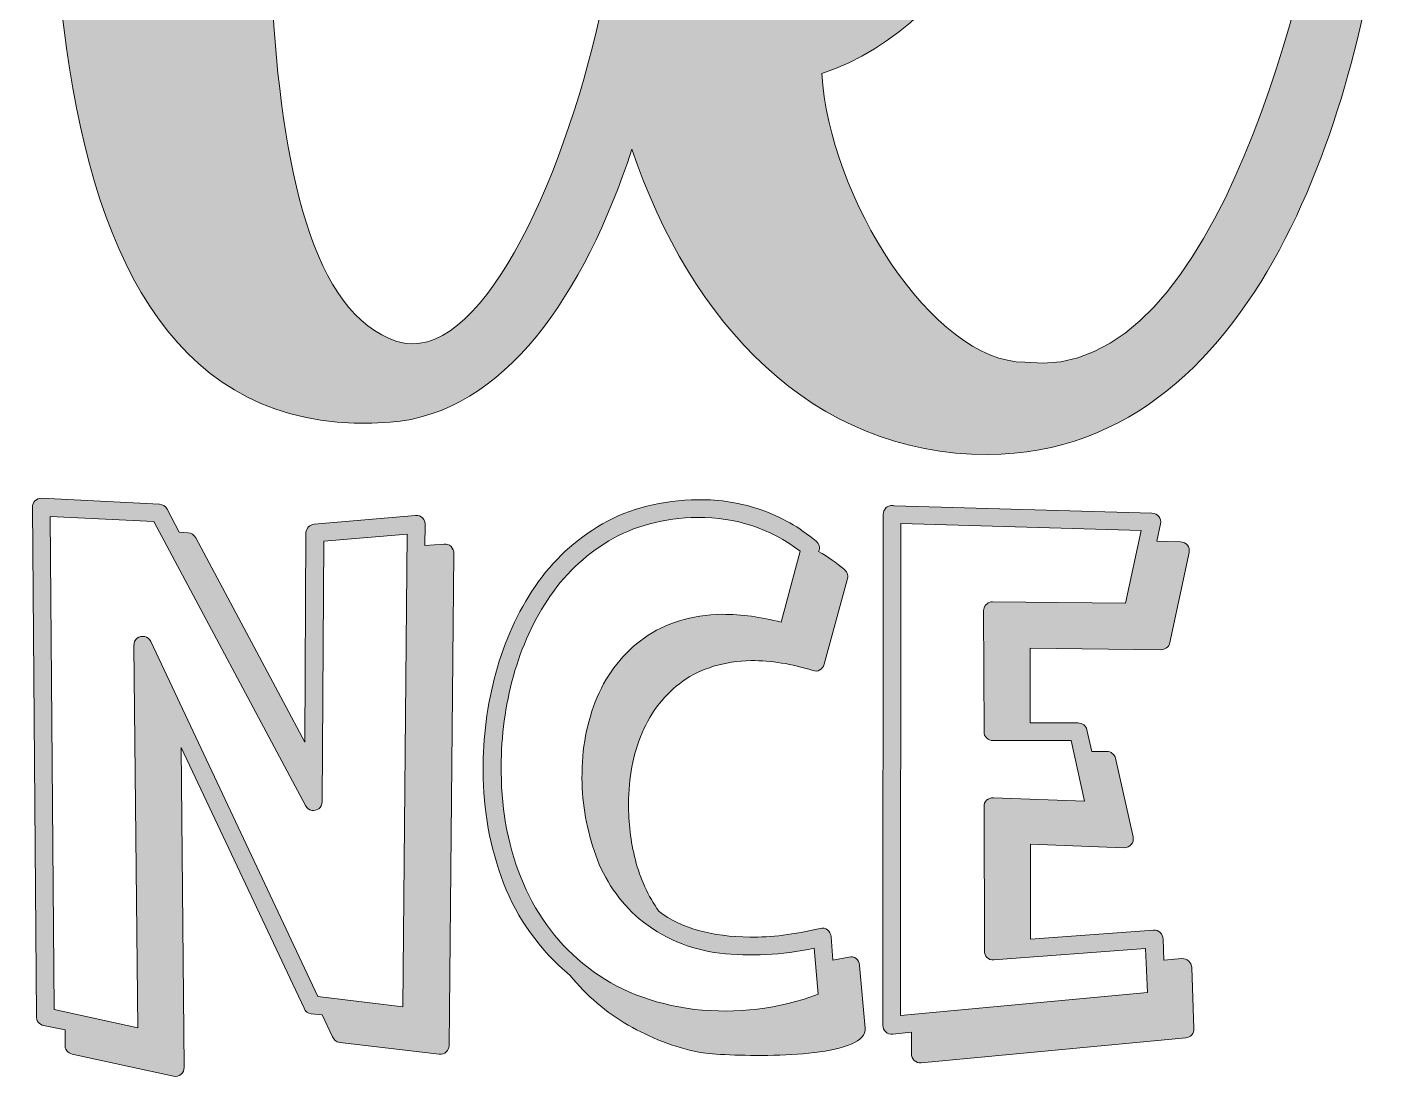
# Model space of a CAD drawing. Header units: inches. Extents: x 89 to 989, y -985 to -96.
# Drawn here: x 745.3 to 988.8, y -984.5 to -797 of the extents above; entities that cross this region are included whole.
import ezdxf

# ---------------------------------------------------------------- set-up
doc = ezdxf.new("R2010")
doc.units = ezdxf.units.IN
doc.header["$MEASUREMENT"] = 0
doc.layers.add('Layer 1', color=7, linetype='Continuous')

# ---------------------------------------------------------------- blocks, each defined once
blk = doc.blocks.new('block 25')
at = {"layer": 'Layer 1', "true_color": 0xffffff}
h = blk.add_hatch(color=7, dxfattribs=at)
h.dxf.hatch_style = 2
edge = h.paths.add_edge_path()
edge.add_spline(control_points=[(977.28, -769.81), (974.81, -783.01), (959.13, -861.42), (923.64, -856.88), (907.13, -856.88), (888.56, -827.17), (887.32, -805.3), (940.14, -787.97), (950.05, -667.88), (912.91, -668.3), (864.63, -668.71), (843.58, -726.48), (846.47, -781.78), (846.7, -786.13), (847.12, -790.47), (847.73, -794.75), (840.86, -825.55), (825.88, -857.67), (811.4, -853.16), (781.28, -843.26), (789.12, -750.83), (789.53, -691.41), (789.94, -673.25), (780.86, -658.39), (756.52, -660.87), (721.44, -669.53), (723.51, -660.87), (718.97, -653.85), (718.55, -653.44), (718.14, -652.62), (717.73, -652.2), (714.43, -648.08), (710.3, -646.01), (706.59, -646.01), (696.68, -646.01), (688.43, -657.57), (695.86, -672.01), (698.75, -677.79), (704.11, -681.09), (710.71, -682.33), (711.95, -703.37), (708.65, -747.53), (704.11, -782.6), (704.06, -782.99), (704.05, -783.36), (704.08, -783.72), (699.6, -810.39), (686.67, -854.88), (665.74, -853.16), (636.44, -850.69), (648.82, -695.94), (646.34, -687.69), (643.04, -678.2), (631.07, -672.83), (621.58, -673.25), (613.74, -673.25), (607.55, -676.96), (607.97, -684.39), (608.2, -689.33), (602.15, -747.69), (609.48, -797.93), (602.69, -824.4), (589.83, -856.63), (574.55, -853.16), (555.97, -849.04), (551.44, -764.44), (551.85, -703.37), (552.26, -692.23), (552.26, -656.33), (553.09, -623.32), (564.23, -622.49), (576.2, -621.67), (589.4, -620.02), (620.35, -616.3), (657.49, -606.4), (679.36, -612.18), (689.67, -615.06), (688.85, -626.21), (698.34, -624.97), (707, -624.14), (707, -609.7), (689.67, -604.75), (661.61, -596.5), (626.54, -606.81), (589.81, -611.35), (576.61, -613.41), (564.64, -614.24), (553.5, -615.06), (553.5, -608.88), (553.91, -603.1), (554.32, -598.15), (555.15, -581.64), (545.25, -568.85), (535.34, -568.85), (529.15, -568.44), (522.96, -573.39), (519.66, -585.77), (518.01, -593.61), (517.19, -604.34), (516.36, -615.48), (496.97, -615.06), (482.52, -613), (473.86, -610.53), (466.02, -608.88), (461.89, -594.43), (454.46, -598.56), (446.21, -602.68), (451.99, -615.89), (467.67, -618.78), (479.64, -621.26), (494.49, -623.73), (515.95, -624.14), (514.71, -655.92), (514.71, -686.04), (514.3, -698.83), (513.78, -720.34), (513.91, -753.14), (518.01, -784.4), (513.63, -816.98), (506.91, -867.25), (487.47, -867.61), (476.74, -868.02), (475.09, -829.64), (475.51, -782.19), (478.81, -728.13), (481.69, -661.69), (434.24, -661.69), (407.83, -661.69), (388.85, -707.09), (384.72, -751.65), (382.66, -712.04), (379.77, -674.49), (379.77, -671.18), (379.36, -661.69), (371.93, -656.33), (364.91, -656.33), (358.73, -656.33), (352.53, -660.87), (351.3, -670.36), (351.3, -670.36), (348.83, -747.21), (349.52, -799.43), (338.4, -827.94), (317.54, -856.74), (278.98, -855.92), (189.28, -854.47), (188.32, -679.9), (284.29, -646.63), (289.11, -644.7), (295.38, -625.41), (282.84, -619.62), (270.78, -613.83), (239.44, -576.22), (242.33, -543.91), (244.26, -520.28), (259.69, -503.88), (273.68, -502.92), (296.82, -504.37), (304.06, -534.75), (293.93, -548.73), (291.04, -551.63), (272.23, -548.73), (279.46, -561.27), (283.8, -569.47), (293.45, -566.57), (300.68, -563.2), (331.54, -533.78), (305.02, -493.28), (274.16, -492.31), (274.16, -492.31), (270.3, -492.31), (270.3, -492.31), (186.87, -494.24), (167.1, -591.17), (251.97, -632.16), (194.11, -646.63), (158.9, -706.42), (157.46, -763.33), (155.53, -824.09), (191.7, -880.99), (278.98, -876.17), (304.29, -874.7), (331.55, -860.45), (350.51, -829.42), (350.83, -834.26), (351.22, -838.27), (351.71, -841.2), (355.83, -866.37), (375.23, -869.26), (383.07, -844.09), (390.5, -831.29), (396.28, -689.34), (425.16, -679.85), (451.98, -670.77), (426.81, -826.75), (454.87, -869.26), (466.01, -880.81), (485.82, -885.35), (498.2, -877.92), (511.59, -870.35), (519.56, -845.29), (524.59, -818.66), (532.17, -846.89), (544.97, -868.72), (566.29, -871.32), (588.04, -872.87), (604.43, -850.71), (614.53, -822.76), (621.83, -849.4), (634.84, -869.68), (657.48, -871.32), (691.76, -873.77), (712.71, -817.32), (716.76, -772.17), (719.48, -751.73), (723.01, -711.88), (722.68, -683.56), (737.95, -683.15), (754.04, -677.38), (754.04, -677.38), (747.03, -757.02), (739.19, -872.97), (810.16, -867.61), (830.61, -866.05), (844.88, -844.7), (853.4, -818.82), (863.83, -849.79), (885.51, -873.39), (917.04, -873.39), (967.79, -872.97), (984.3, -804.88), (988.01, -771.46), (988.84, -764.86), (978.93, -761.14), (977.28, -769.81)], knot_values=[0, 0, 0, 0, 1, 1, 1, 2, 2, 2, 3, 3, 3, 4, 4, 4, 5, 5, 5, 6, 6, 6, 7, 7, 7, 8, 8, 8, 9, 9, 9, 10, 10, 10, 11, 11, 11, 12, 12, 12, 13, 13, 13, 14, 14, 14, 15, 15, 15, 16, 16, 16, 17, 17, 17, 18, 18, 18, 19, 19, 19, 20, 20, 20, 21, 21, 21, 22, 22, 22, 23, 23, 23, 24, 24, 24, 25, 25, 25, 26, 26, 26, 27, 27, 27, 28, 28, 28, 29, 29, 29, 30, 30, 30, 31, 31, 31, 32, 32, 32, 33, 33, 33, 34, 34, 34, 35, 35, 35, 36, 36, 36, 37, 37, 37, 38, 38, 38, 39, 39, 39, 40, 40, 40, 41, 41, 41, 42, 42, 42, 43, 43, 43, 44, 44, 44, 45, 45, 45, 46, 46, 46, 47, 47, 47, 48, 48, 48, 49, 49, 49, 50, 50, 50, 51, 51, 51, 52, 52, 52, 53, 53, 53, 54, 54, 54, 55, 55, 55, 56, 56, 56, 57, 57, 57, 58, 58, 58, 59, 59, 59, 60, 60, 60, 61, 61, 61, 62, 62, 62, 63, 63, 63, 64, 64, 64, 65, 65, 65, 66, 66, 66, 67, 67, 67, 68, 68, 68, 69, 69, 69, 70, 70, 70, 71, 71, 71, 72, 72, 72, 73, 73, 73, 74, 74, 74, 75, 75, 75, 76, 76, 76, 77, 77, 77, 78, 78, 78, 78], degree=3, periodic=1)
edge = h.paths.add_edge_path()
edge.add_spline(control_points=[(912.08, -680.68), (923.64, -682.74), (922.81, -771.46), (886.09, -792.09), (874.53, -716.58), (900.53, -678.2), (912.08, -680.68)], knot_values=[0, 0, 0, 0, 1, 1, 1, 2, 2, 2, 2], degree=3, periodic=1)
at = {"layer": 'Layer 1', "lineweight": 0}
blk.add_open_spline([(977.28, -769.81), (974.81, -783.01), (959.13, -861.42), (923.64, -856.88), (907.13, -856.88), (888.56, -827.17), (887.32, -805.3), (940.14, -787.97), (950.05, -667.88), (912.91, -668.3), (864.63, -668.71), (843.58, -726.48), (846.47, -781.78), (846.7, -786.13), (847.12, -790.47), (847.73, -794.75), (840.86, -825.55), (825.88, -857.67), (811.4, -853.16), (781.28, -843.26), (789.12, -750.83), (789.53, -691.41), (789.94, -673.25), (780.86, -658.39), (756.52, -660.87), (721.44, -669.53), (723.51, -660.87), (718.97, -653.85), (718.55, -653.44), (718.14, -652.62), (717.73, -652.2), (714.43, -648.08), (710.3, -646.01), (706.59, -646.01), (696.68, -646.01), (688.43, -657.57), (695.86, -672.01), (698.75, -677.79), (704.11, -681.09), (710.71, -682.33), (711.95, -703.37), (708.65, -747.53), (704.11, -782.6), (704.06, -782.99), (704.05, -783.36), (704.08, -783.72), (699.6, -810.39), (686.67, -854.88), (665.74, -853.16), (636.44, -850.69), (648.82, -695.94), (646.34, -687.69), (643.04, -678.2), (631.07, -672.83), (621.58, -673.25), (613.74, -673.25), (607.55, -676.96), (607.97, -684.39), (608.2, -689.33), (602.15, -747.69), (609.48, -797.93), (602.69, -824.4), (589.83, -856.63), (574.55, -853.16), (555.97, -849.04), (551.44, -764.44), (551.85, -703.37), (552.26, -692.23), (552.26, -656.33), (553.09, -623.32), (564.23, -622.49), (576.2, -621.67), (589.4, -620.02), (620.35, -616.3), (657.49, -606.4), (679.36, -612.18), (689.67, -615.06), (688.85, -626.21), (698.34, -624.97), (707, -624.14), (707, -609.7), (689.67, -604.75), (661.61, -596.5), (626.54, -606.81), (589.81, -611.35), (576.61, -613.41), (564.64, -614.24), (553.5, -615.06), (553.5, -608.88), (553.91, -603.1), (554.32, -598.15), (555.15, -581.64), (545.25, -568.85), (535.34, -568.85), (529.15, -568.44), (522.96, -573.39), (519.66, -585.77), (518.01, -593.61), (517.19, -604.34), (516.36, -615.48), (496.97, -615.06), (482.52, -613), (473.86, -610.53), (466.02, -608.88), (461.89, -594.43), (454.46, -598.56), (446.21, -602.68), (451.99, -615.89), (467.67, -618.78), (479.64, -621.26), (494.49, -623.73), (515.95, -624.14), (514.71, -655.92), (514.71, -686.04), (514.3, -698.83), (513.78, -720.34), (513.91, -753.14), (518.01, -784.4), (513.63, -816.98), (506.91, -867.25), (487.47, -867.61), (476.74, -868.02), (475.09, -829.64), (475.51, -782.19), (478.81, -728.13), (481.69, -661.69), (434.24, -661.69), (407.83, -661.69), (388.85, -707.09), (384.72, -751.65), (382.66, -712.04), (379.77, -674.49), (379.77, -671.18), (379.36, -661.69), (371.93, -656.33), (364.91, -656.33), (358.73, -656.33), (352.53, -660.87), (351.3, -670.36), (351.3, -670.36), (348.83, -747.21), (349.52, -799.43), (338.4, -827.94), (317.54, -856.74), (278.98, -855.92), (189.28, -854.47), (188.32, -679.9), (284.29, -646.63), (289.11, -644.7), (295.38, -625.41), (282.84, -619.62), (270.78, -613.83), (239.44, -576.22), (242.33, -543.91), (244.26, -520.28), (259.69, -503.88), (273.68, -502.92), (296.82, -504.37), (304.06, -534.75), (293.93, -548.73), (291.04, -551.63), (272.23, -548.73), (279.46, -561.27), (283.8, -569.47), (293.45, -566.57), (300.68, -563.2), (331.54, -533.78), (305.02, -493.28), (274.16, -492.31), (274.16, -492.31), (270.3, -492.31), (270.3, -492.31), (186.87, -494.24), (167.1, -591.17), (251.97, -632.16), (194.11, -646.63), (158.9, -706.42), (157.46, -763.33), (155.53, -824.09), (191.7, -880.99), (278.98, -876.17), (304.29, -874.7), (331.55, -860.45), (350.51, -829.42), (350.83, -834.26), (351.22, -838.27), (351.71, -841.2), (355.83, -866.37), (375.23, -869.26), (383.07, -844.09), (390.5, -831.29), (396.28, -689.34), (425.16, -679.85), (451.98, -670.77), (426.81, -826.75), (454.87, -869.26), (466.01, -880.81), (485.82, -885.35), (498.2, -877.92), (511.59, -870.35), (519.56, -845.29), (524.59, -818.66), (532.17, -846.89), (544.97, -868.72), (566.29, -871.32), (588.04, -872.87), (604.43, -850.71), (614.53, -822.76), (621.83, -849.4), (634.84, -869.68), (657.48, -871.32), (691.76, -873.77), (712.71, -817.32), (716.76, -772.17), (719.48, -751.73), (723.01, -711.88), (722.68, -683.56), (737.95, -683.15), (754.04, -677.38), (754.04, -677.38), (747.03, -757.02), (739.19, -872.97), (810.16, -867.61), (830.61, -866.05), (844.88, -844.7), (853.4, -818.82), (863.83, -849.79), (885.51, -873.39), (917.04, -873.39), (967.79, -872.97), (984.3, -804.88), (988.01, -771.46), (988.84, -764.86), (978.93, -761.14), (977.28, -769.81)], degree=3, knots=[0, 0, 0, 0, 1, 1, 1, 2, 2, 2, 3, 3, 3, 4, 4, 4, 5, 5, 5, 6, 6, 6, 7, 7, 7, 8, 8, 8, 9, 9, 9, 10, 10, 10, 11, 11, 11, 12, 12, 12, 13, 13, 13, 14, 14, 14, 15, 15, 15, 16, 16, 16, 17, 17, 17, 18, 18, 18, 19, 19, 19, 20, 20, 20, 21, 21, 21, 22, 22, 22, 23, 23, 23, 24, 24, 24, 25, 25, 25, 26, 26, 26, 27, 27, 27, 28, 28, 28, 29, 29, 29, 30, 30, 30, 31, 31, 31, 32, 32, 32, 33, 33, 33, 34, 34, 34, 35, 35, 35, 36, 36, 36, 37, 37, 37, 38, 38, 38, 39, 39, 39, 40, 40, 40, 41, 41, 41, 42, 42, 42, 43, 43, 43, 44, 44, 44, 45, 45, 45, 46, 46, 46, 47, 47, 47, 48, 48, 48, 49, 49, 49, 50, 50, 50, 51, 51, 51, 52, 52, 52, 53, 53, 53, 54, 54, 54, 55, 55, 55, 56, 56, 56, 57, 57, 57, 58, 58, 58, 59, 59, 59, 60, 60, 60, 61, 61, 61, 62, 62, 62, 63, 63, 63, 64, 64, 64, 65, 65, 65, 66, 66, 66, 67, 67, 67, 68, 68, 68, 69, 69, 69, 70, 70, 70, 71, 71, 71, 72, 72, 72, 73, 73, 73, 74, 74, 74, 75, 75, 75, 76, 76, 76, 77, 77, 77, 78, 78, 78, 78], dxfattribs=at)
blk = doc.blocks.new('block 26')
at = {"layer": 'Layer 1', "true_color": 0xffffff}
h = blk.add_hatch(color=7, dxfattribs=at)
h.dxf.hatch_style = 2
edge = h.paths.add_edge_path()
edge.add_spline(control_points=[(794.92, -924.75), (794.92, -924.75), (795.12, -887.35), (795.12, -887.35), (795.17, -886.95), (795.32, -886.61), (795.59, -886.31), (795.86, -886.02), (796.2, -885.85), (796.6, -885.81), (796.6, -885.81), (814.73, -884.27), (814.73, -884.27), (815.22, -884.22), (815.64, -884.37), (815.97, -884.7), (816.31, -885.04), (816.47, -885.47), (816.47, -886.01), (816.47, -886.01), (816.41, -889.64), (816.41, -889.64), (816.41, -889.64), (819.83, -889.37), (819.83, -889.37), (820.33, -889.32), (820.74, -889.47), (821.07, -889.8), (821.41, -890.14), (821.58, -890.58), (821.58, -891.11), (821.58, -891.11), (820.71, -978.94), (820.71, -978.94), (820.71, -979.43), (820.54, -979.82), (820.2, -980.11), (819.87, -980.4), (819.45, -980.52), (818.96, -980.48), (818.96, -980.48), (801.17, -978.4), (801.17, -978.4), (800.54, -978.31), (800.11, -977.97), (799.89, -977.39), (799.89, -977.39), (798.01, -973.5), (798.01, -973.5), (798.01, -973.5), (796.06, -973.3), (796.06, -973.3), (795.44, -973.21), (795.01, -972.87), (794.79, -972.29), (794.79, -972.29), (772.83, -925.69), (772.83, -925.69), (772.83, -925.69), (773.37, -982.83), (773.37, -982.83), (773.37, -983.37), (773.18, -983.79), (772.8, -984.11), (772.42, -984.42), (771.98, -984.53), (771.49, -984.44), (771.49, -984.44), (753.36, -980.48), (753.36, -980.48), (752.96, -980.39), (752.63, -980.19), (752.39, -979.88), (752.14, -979.56), (752.04, -979.21), (752.09, -978.8), (752.09, -978.8), (752.09, -976.18), (752.09, -976.18), (752.09, -976.18), (748.26, -975.38), (748.26, -975.38), (747.86, -975.29), (747.53, -975.09), (747.28, -974.77), (747.04, -974.46), (746.94, -974.1), (746.98, -973.7), (746.98, -973.7), (746.24, -882.79), (746.24, -882.79), (746.24, -882.34), (746.4, -881.96), (746.71, -881.65), (747.03, -881.34), (747.41, -881.18), (747.86, -881.18), (747.86, -881.18), (768.94, -882.25), (768.94, -882.25), (769.56, -882.3), (770.03, -882.59), (770.35, -883.12), (770.35, -883.12), (772.5, -887.22), (772.5, -887.22), (772.5, -887.22), (774.04, -887.35), (774.04, -887.35), (774.67, -887.4), (775.14, -887.69), (775.45, -888.23), (775.45, -888.23), (794.92, -924.75), (794.92, -924.75)], knot_values=[0, 0, 0, 0, 1, 1, 1, 2, 2, 2, 3, 3, 3, 4, 4, 4, 5, 5, 5, 6, 6, 6, 7, 7, 7, 8, 8, 8, 9, 9, 9, 10, 10, 10, 11, 11, 11, 12, 12, 12, 13, 13, 13, 14, 14, 14, 15, 15, 15, 16, 16, 16, 17, 17, 17, 18, 18, 18, 19, 19, 19, 20, 20, 20, 21, 21, 21, 22, 22, 22, 23, 23, 23, 24, 24, 24, 25, 25, 25, 26, 26, 26, 27, 27, 27, 28, 28, 28, 29, 29, 29, 30, 30, 30, 31, 31, 31, 32, 32, 32, 33, 33, 33, 34, 34, 34, 35, 35, 35, 36, 36, 36, 37, 37, 37, 38, 38, 38, 38], degree=3, periodic=1)
edge = h.paths.add_edge_path()
edge.add_spline(control_points=[(797.44, -936.64), (797.06, -936.91), (796.63, -937), (796.16, -936.94), (795.7, -936.87), (795.32, -936.59), (795.06, -936.1), (795.06, -936.1), (767.93, -885.34), (767.93, -885.34), (767.93, -885.34), (749.4, -884.47), (749.4, -884.47), (749.4, -884.47), (750.14, -972.49), (750.14, -972.49), (750.14, -972.49), (765.11, -975.78), (765.11, -975.78), (765.11, -975.78), (764.37, -907.56), (764.37, -907.56), (764.37, -906.94), (764.57, -906.48), (764.98, -906.19), (765.38, -905.9), (765.83, -905.8), (766.32, -905.89), (766.81, -905.97), (767.17, -906.27), (767.39, -906.76), (767.39, -906.76), (797.27, -970.21), (797.27, -970.21), (797.27, -970.21), (812.45, -972.02), (812.45, -972.02), (812.45, -972.02), (813.25, -887.62), (813.25, -887.62), (813.25, -887.62), (798.35, -888.83), (798.35, -888.83), (798.35, -888.83), (798.01, -935.36), (798.01, -935.36), (798.01, -935.94), (797.82, -936.37), (797.44, -936.64)], knot_values=[0, 0, 0, 0, 1, 1, 1, 2, 2, 2, 3, 3, 3, 4, 4, 4, 5, 5, 5, 6, 6, 6, 7, 7, 7, 8, 8, 8, 9, 9, 9, 10, 10, 10, 11, 11, 11, 12, 12, 12, 13, 13, 13, 14, 14, 14, 15, 15, 15, 16, 16, 16, 16], degree=3, periodic=1)
h = blk.add_hatch(color=7, dxfattribs=at)
h.dxf.hatch_style = 2
edge = h.paths.add_edge_path()
edge.add_spline(control_points=[(874.69, -910.18), (869.81, -910.32), (865.75, -911.55), (862.5, -913.87), (859.26, -916.2), (856.83, -919.28), (855.22, -923.11), (853.6, -926.94), (852.8, -931.15), (852.8, -935.76), (852.75, -939.12), (853.16, -942.47), (854.01, -945.8), (854.86, -949.14), (856.27, -952.21), (858.24, -955.03), (862.22, -957.99), (867.64, -959.51), (874.49, -959.6), (878.2, -959.64), (882.39, -959.13), (887.04, -958.05), (887.53, -957.92), (887.97, -958), (888.35, -958.29), (888.73, -958.58), (888.94, -959), (888.99, -959.53), (888.99, -959.53), (889.33, -963.69), (889.33, -963.69), (889.33, -963.69), (892.14, -963.16), (892.14, -963.16), (892.64, -963.02), (893.07, -963.1), (893.45, -963.39), (893.83, -963.68), (894.05, -964.1), (894.09, -964.64), (894.09, -964.64), (895.1, -975.85), (895.1, -975.85), (895.14, -977.06), (894.3, -978.01), (892.58, -978.7), (890.86, -979.4), (888.66, -979.9), (886, -980.21), (883.34, -980.52), (880.57, -980.69), (877.71, -980.71), (874.84, -980.74), (872.28, -980.69), (870.02, -980.58), (867.76, -980.47), (866.2, -980.32), (865.35, -980.14), (860.88, -979.21), (856.67, -977.59), (852.73, -975.31), (848.79, -973.03), (845.32, -970.07), (842.33, -966.45), (836.86, -961.79), (832.91, -956.3), (830.47, -949.96), (828.03, -943.63), (826.81, -936.93), (826.81, -929.86), (826.77, -923.95), (827.52, -918.14), (829.06, -912.43), (830.61, -906.72), (832.96, -901.55), (836.11, -896.92), (839.27, -892.29), (843.27, -888.57), (848.13, -885.78), (852.99, -882.98), (858.71, -881.53), (865.29, -881.45), (869.14, -881.4), (872.86, -882.01), (876.47, -883.26), (880.07, -884.51), (883.35, -886.37), (886.3, -888.83), (886.88, -889.37), (887.04, -890), (886.77, -890.71), (888.43, -891.65), (889.97, -892.72), (891.41, -893.93), (891.94, -894.47), (892.1, -895.07), (891.87, -895.75), (891.87, -895.75), (887.78, -910.85), (887.78, -910.85), (887.65, -911.3), (887.38, -911.64), (886.98, -911.86), (886.57, -912.09), (886.15, -912.11), (885.7, -911.93), (881.98, -910.76), (878.31, -910.18), (874.69, -910.18)], knot_values=[0, 0, 0, 0, 1, 1, 1, 2, 2, 2, 3, 3, 3, 4, 4, 4, 5, 5, 5, 6, 6, 6, 7, 7, 7, 8, 8, 8, 9, 9, 9, 10, 10, 10, 11, 11, 11, 12, 12, 12, 13, 13, 13, 14, 14, 14, 15, 15, 15, 16, 16, 16, 17, 17, 17, 18, 18, 18, 19, 19, 19, 20, 20, 20, 21, 21, 21, 22, 22, 22, 23, 23, 23, 24, 24, 24, 25, 25, 25, 26, 26, 26, 27, 27, 27, 28, 28, 28, 29, 29, 29, 30, 30, 30, 31, 31, 31, 32, 32, 32, 33, 33, 33, 34, 34, 34, 35, 35, 35, 36, 36, 36, 36], degree=3, periodic=1)
edge = h.paths.add_edge_path()
edge.add_spline(control_points=[(847.19, -916.73), (849.05, -912.37), (851.85, -908.84), (855.59, -906.15), (859.32, -903.47), (863.97, -902.06), (869.52, -901.92), (873.01, -901.92), (876.52, -902.39), (880.06, -903.33), (880.06, -903.33), (883.48, -890.64), (883.48, -890.64), (878.07, -886.57), (871.96, -884.56), (865.15, -884.6), (859.02, -884.73), (853.73, -886.13), (849.28, -888.8), (844.82, -891.46), (841.16, -894.98), (838.3, -899.37), (835.43, -903.76), (833.32, -908.62), (831.95, -913.94), (830.58, -919.27), (829.95, -924.66), (830.04, -930.12), (830.08, -937.33), (831.4, -943.95), (834, -950), (836.6, -956.04), (840.45, -961.05), (845.55, -965.04), (850.65, -969.02), (856.98, -971.51), (864.55, -972.49), (872.16, -973.34), (879.54, -972.45), (886.71, -969.8), (886.71, -969.8), (885.97, -961.55), (885.97, -961.55), (880.15, -962.8), (874.53, -963.1), (869.11, -962.45), (863.7, -961.8), (858.89, -959.76), (854.68, -956.31), (851.1, -953.18), (848.51, -949.39), (846.93, -944.96), (845.34, -940.53), (844.52, -935.94), (844.47, -931.2), (844.43, -925.92), (845.34, -921.09), (847.19, -916.73)], knot_values=[0, 0, 0, 0, 1, 1, 1, 2, 2, 2, 3, 3, 3, 4, 4, 4, 5, 5, 5, 6, 6, 6, 7, 7, 7, 8, 8, 8, 9, 9, 9, 10, 10, 10, 11, 11, 11, 12, 12, 12, 13, 13, 13, 14, 14, 14, 15, 15, 15, 16, 16, 16, 17, 17, 17, 18, 18, 18, 19, 19, 19, 19], degree=3, periodic=1)
h = blk.add_hatch(color=7, dxfattribs=at)
h.dxf.hatch_style = 2
edge = h.paths.add_edge_path()
edge.add_spline(control_points=[(924.58, -921.33), (924.58, -921.33), (933.1, -921.33), (933.1, -921.33), (933.5, -921.33), (933.85, -921.44), (934.14, -921.66), (934.43, -921.89), (934.62, -922.18), (934.71, -922.54), (934.71, -922.54), (935.59, -926.43), (935.59, -926.43), (935.59, -926.43), (938.27, -926.43), (938.27, -926.43), (938.63, -926.43), (938.95, -926.54), (939.25, -926.77), (939.54, -926.99), (939.73, -927.28), (939.82, -927.64), (939.82, -927.64), (942.97, -941.67), (942.97, -941.67), (943.06, -942.21), (942.95, -942.67), (942.64, -943.05), (942.32, -943.43), (941.87, -943.62), (941.29, -943.62), (941.29, -943.62), (924.64, -943.01), (924.64, -943.01), (924.64, -943.01), (924.64, -959.93), (924.64, -959.93), (924.64, -959.93), (946.6, -958.32), (946.6, -958.32), (947.09, -958.32), (947.49, -958.47), (947.81, -958.76), (948.12, -959.05), (948.3, -959.44), (948.34, -959.93), (948.34, -959.93), (948.48, -963.69), (948.48, -963.69), (948.48, -963.69), (951.7, -963.43), (951.7, -963.43), (952.19, -963.43), (952.6, -963.57), (952.91, -963.86), (953.22, -964.15), (953.4, -964.55), (953.45, -965.04), (953.45, -965.04), (953.85, -975.91), (953.85, -975.91), (953.85, -976.36), (953.72, -976.74), (953.45, -977.06), (953.18, -977.37), (952.82, -977.55), (952.37, -977.59), (952.37, -977.59), (905.1, -982.02), (905.1, -982.02), (904.61, -982.07), (904.2, -981.94), (903.86, -981.62), (903.53, -981.31), (903.36, -980.9), (903.36, -980.41), (903.36, -980.41), (903.36, -976.59), (903.36, -976.59), (903.36, -976.59), (900, -976.92), (900, -976.92), (899.51, -976.97), (899.09, -976.83), (898.76, -976.52), (898.42, -976.21), (898.26, -975.8), (898.26, -975.31), (898.26, -975.31), (898.32, -884.06), (898.32, -884.06), (898.32, -883.62), (898.48, -883.24), (898.79, -882.92), (899.11, -882.61), (899.49, -882.45), (899.93, -882.45), (900.02, -882.45), (900.11, -882.48), (900.2, -882.52), (900.2, -882.52), (900.27, -882.52), (900.27, -882.52), (900.27, -882.52), (946.33, -883.86), (946.33, -883.86), (946.87, -883.91), (947.28, -884.11), (947.57, -884.47), (947.86, -884.83), (947.96, -885.25), (947.87, -885.74), (947.87, -885.74), (947.2, -888.83), (947.2, -888.83), (947.2, -888.83), (951.43, -888.97), (951.43, -888.97), (951.97, -889.01), (952.38, -889.21), (952.67, -889.57), (952.97, -889.93), (953.07, -890.35), (952.98, -890.85), (952.98, -890.85), (949.55, -906.96), (949.55, -906.96), (949.46, -907.36), (949.26, -907.68), (948.95, -907.9), (948.63, -908.12), (948.28, -908.24), (947.87, -908.24), (947.87, -908.24), (924.58, -907.97), (924.58, -907.97), (924.58, -907.97), (924.58, -921.33), (924.58, -921.33)], knot_values=[0, 0, 0, 0, 1, 1, 1, 2, 2, 2, 3, 3, 3, 4, 4, 4, 5, 5, 5, 6, 6, 6, 7, 7, 7, 8, 8, 8, 9, 9, 9, 10, 10, 10, 11, 11, 11, 12, 12, 12, 13, 13, 13, 14, 14, 14, 15, 15, 15, 16, 16, 16, 17, 17, 17, 18, 18, 18, 19, 19, 19, 20, 20, 20, 21, 21, 21, 22, 22, 22, 23, 23, 23, 24, 24, 24, 25, 25, 25, 26, 26, 26, 27, 27, 27, 28, 28, 28, 29, 29, 29, 30, 30, 30, 31, 31, 31, 32, 32, 32, 33, 33, 33, 34, 34, 34, 35, 35, 35, 36, 36, 36, 37, 37, 37, 38, 38, 38, 39, 39, 39, 40, 40, 40, 41, 41, 41, 42, 42, 42, 43, 43, 43, 44, 44, 44, 45, 45, 45, 46, 46, 46, 46], degree=3, periodic=1)
edge = h.paths.add_edge_path()
edge.add_spline(control_points=[(916.79, -924.01), (916.47, -923.7), (916.32, -923.34), (916.32, -922.94), (916.32, -922.94), (916.25, -901.25), (916.25, -901.25), (916.25, -900.89), (916.39, -900.56), (916.65, -900.25), (916.92, -899.93), (917.24, -899.75), (917.59, -899.71), (917.59, -899.71), (917.86, -899.71), (917.86, -899.71), (917.86, -899.71), (941.63, -899.91), (941.63, -899.91), (941.63, -899.91), (944.38, -886.95), (944.38, -886.95), (944.38, -886.95), (901.48, -885.68), (901.48, -885.68), (901.48, -885.68), (901.41, -973.57), (901.41, -973.57), (901.41, -973.57), (945.53, -969.47), (945.53, -969.47), (945.53, -969.47), (945.19, -961.61), (945.19, -961.61), (945.19, -961.61), (918.06, -963.63), (918.06, -963.63), (917.57, -963.67), (917.17, -963.54), (916.85, -963.22), (916.54, -962.91), (916.39, -962.49), (916.39, -961.95), (916.39, -961.95), (916.32, -936.3), (916.32, -936.3), (916.32, -935.81), (916.47, -935.42), (916.79, -935.13), (917.1, -934.84), (917.5, -934.69), (918, -934.69), (918, -934.69), (934.31, -935.29), (934.31, -935.29), (934.31, -935.29), (931.89, -924.48), (931.89, -924.48), (931.89, -924.48), (917.93, -924.48), (917.93, -924.48), (917.48, -924.48), (917.1, -924.33), (916.79, -924.01)], knot_values=[0, 0, 0, 0, 1, 1, 1, 2, 2, 2, 3, 3, 3, 4, 4, 4, 5, 5, 5, 6, 6, 6, 7, 7, 7, 8, 8, 8, 9, 9, 9, 10, 10, 10, 11, 11, 11, 12, 12, 12, 13, 13, 13, 14, 14, 14, 15, 15, 15, 16, 16, 16, 17, 17, 17, 18, 18, 18, 19, 19, 19, 20, 20, 20, 21, 21, 21, 21], degree=3, periodic=1)
at = {"layer": 'Layer 1', "lineweight": 0}
for points, knots in [([(794.92, -924.75), (794.92, -924.75), (795.12, -887.35), (795.12, -887.35), (795.17, -886.95), (795.32, -886.61), (795.59, -886.31), (795.86, -886.02), (796.2, -885.85), (796.6, -885.81), (796.6, -885.81), (814.73, -884.27), (814.73, -884.27), (815.22, -884.22), (815.64, -884.37), (815.97, -884.7), (816.31, -885.04), (816.47, -885.47), (816.47, -886.01), (816.47, -886.01), (816.41, -889.64), (816.41, -889.64), (816.41, -889.64), (819.83, -889.37), (819.83, -889.37), (820.33, -889.32), (820.74, -889.47), (821.07, -889.8), (821.41, -890.14), (821.58, -890.58), (821.58, -891.11), (821.58, -891.11), (820.71, -978.94), (820.71, -978.94), (820.71, -979.43), (820.54, -979.82), (820.2, -980.11), (819.87, -980.4), (819.45, -980.52), (818.96, -980.48), (818.96, -980.48), (801.17, -978.4), (801.17, -978.4), (800.54, -978.31), (800.11, -977.97), (799.89, -977.39), (799.89, -977.39), (798.01, -973.5), (798.01, -973.5), (798.01, -973.5), (796.06, -973.3), (796.06, -973.3), (795.44, -973.21), (795.01, -972.87), (794.79, -972.29), (794.79, -972.29), (772.83, -925.69), (772.83, -925.69), (772.83, -925.69), (773.37, -982.83), (773.37, -982.83), (773.37, -983.37), (773.18, -983.79), (772.8, -984.11), (772.42, -984.42), (771.98, -984.53), (771.49, -984.44), (771.49, -984.44), (753.36, -980.48), (753.36, -980.48), (752.96, -980.39), (752.63, -980.19), (752.39, -979.88), (752.14, -979.56), (752.04, -979.21), (752.09, -978.8), (752.09, -978.8), (752.09, -976.18), (752.09, -976.18), (752.09, -976.18), (748.26, -975.38), (748.26, -975.38), (747.86, -975.29), (747.53, -975.09), (747.28, -974.77), (747.04, -974.46), (746.94, -974.1), (746.98, -973.7), (746.98, -973.7), (746.24, -882.79), (746.24, -882.79), (746.24, -882.34), (746.4, -881.96), (746.71, -881.65), (747.03, -881.34), (747.41, -881.18), (747.86, -881.18), (747.86, -881.18), (768.94, -882.25), (768.94, -882.25), (769.56, -882.3), (770.03, -882.59), (770.35, -883.12), (770.35, -883.12), (772.5, -887.22), (772.5, -887.22), (772.5, -887.22), (774.04, -887.35), (774.04, -887.35), (774.67, -887.4), (775.14, -887.69), (775.45, -888.23), (775.45, -888.23), (794.92, -924.75), (794.92, -924.75)], [0, 0, 0, 0, 1, 1, 1, 2, 2, 2, 3, 3, 3, 4, 4, 4, 5, 5, 5, 6, 6, 6, 7, 7, 7, 8, 8, 8, 9, 9, 9, 10, 10, 10, 11, 11, 11, 12, 12, 12, 13, 13, 13, 14, 14, 14, 15, 15, 15, 16, 16, 16, 17, 17, 17, 18, 18, 18, 19, 19, 19, 20, 20, 20, 21, 21, 21, 22, 22, 22, 23, 23, 23, 24, 24, 24, 25, 25, 25, 26, 26, 26, 27, 27, 27, 28, 28, 28, 29, 29, 29, 30, 30, 30, 31, 31, 31, 32, 32, 32, 33, 33, 33, 34, 34, 34, 35, 35, 35, 36, 36, 36, 37, 37, 37, 38, 38, 38, 38]), ([(874.69, -910.18), (869.81, -910.32), (865.75, -911.55), (862.5, -913.87), (859.26, -916.2), (856.83, -919.28), (855.22, -923.11), (853.6, -926.94), (852.8, -931.15), (852.8, -935.76), (852.75, -939.12), (853.16, -942.47), (854.01, -945.8), (854.86, -949.14), (856.27, -952.21), (858.24, -955.03), (862.22, -957.99), (867.64, -959.51), (874.49, -959.6), (878.2, -959.64), (882.39, -959.13), (887.04, -958.05), (887.53, -957.92), (887.97, -958), (888.35, -958.29), (888.73, -958.58), (888.94, -959), (888.99, -959.53), (888.99, -959.53), (889.33, -963.69), (889.33, -963.69), (889.33, -963.69), (892.14, -963.16), (892.14, -963.16), (892.64, -963.02), (893.07, -963.1), (893.45, -963.39), (893.83, -963.68), (894.05, -964.1), (894.09, -964.64), (894.09, -964.64), (895.1, -975.85), (895.1, -975.85), (895.14, -977.06), (894.3, -978.01), (892.58, -978.7), (890.86, -979.4), (888.66, -979.9), (886, -980.21), (883.34, -980.52), (880.57, -980.69), (877.71, -980.71), (874.84, -980.74), (872.28, -980.69), (870.02, -980.58), (867.76, -980.47), (866.2, -980.32), (865.35, -980.14), (860.88, -979.21), (856.67, -977.59), (852.73, -975.31), (848.79, -973.03), (845.32, -970.07), (842.33, -966.45), (836.86, -961.79), (832.91, -956.3), (830.47, -949.96), (828.03, -943.63), (826.81, -936.93), (826.81, -929.86), (826.77, -923.95), (827.52, -918.14), (829.06, -912.43), (830.61, -906.72), (832.96, -901.55), (836.11, -896.92), (839.27, -892.29), (843.27, -888.57), (848.13, -885.78), (852.99, -882.98), (858.71, -881.53), (865.29, -881.45), (869.14, -881.4), (872.86, -882.01), (876.47, -883.26), (880.07, -884.51), (883.35, -886.37), (886.3, -888.83), (886.88, -889.37), (887.04, -890), (886.77, -890.71), (888.43, -891.65), (889.97, -892.72), (891.41, -893.93), (891.94, -894.47), (892.1, -895.07), (891.87, -895.75), (891.87, -895.75), (887.78, -910.85), (887.78, -910.85), (887.65, -911.3), (887.38, -911.64), (886.98, -911.86), (886.57, -912.09), (886.15, -912.11), (885.7, -911.93), (881.98, -910.76), (878.31, -910.18), (874.69, -910.18)], [0, 0, 0, 0, 1, 1, 1, 2, 2, 2, 3, 3, 3, 4, 4, 4, 5, 5, 5, 6, 6, 6, 7, 7, 7, 8, 8, 8, 9, 9, 9, 10, 10, 10, 11, 11, 11, 12, 12, 12, 13, 13, 13, 14, 14, 14, 15, 15, 15, 16, 16, 16, 17, 17, 17, 18, 18, 18, 19, 19, 19, 20, 20, 20, 21, 21, 21, 22, 22, 22, 23, 23, 23, 24, 24, 24, 25, 25, 25, 26, 26, 26, 27, 27, 27, 28, 28, 28, 29, 29, 29, 30, 30, 30, 31, 31, 31, 32, 32, 32, 33, 33, 33, 34, 34, 34, 35, 35, 35, 36, 36, 36, 36]), ([(924.58, -921.33), (924.58, -921.33), (933.1, -921.33), (933.1, -921.33), (933.5, -921.33), (933.85, -921.44), (934.14, -921.66), (934.43, -921.89), (934.62, -922.18), (934.71, -922.54), (934.71, -922.54), (935.59, -926.43), (935.59, -926.43), (935.59, -926.43), (938.27, -926.43), (938.27, -926.43), (938.63, -926.43), (938.95, -926.54), (939.25, -926.77), (939.54, -926.99), (939.73, -927.28), (939.82, -927.64), (939.82, -927.64), (942.97, -941.67), (942.97, -941.67), (943.06, -942.21), (942.95, -942.67), (942.64, -943.05), (942.32, -943.43), (941.87, -943.62), (941.29, -943.62), (941.29, -943.62), (924.64, -943.01), (924.64, -943.01), (924.64, -943.01), (924.64, -959.93), (924.64, -959.93), (924.64, -959.93), (946.6, -958.32), (946.6, -958.32), (947.09, -958.32), (947.49, -958.47), (947.81, -958.76), (948.12, -959.05), (948.3, -959.44), (948.34, -959.93), (948.34, -959.93), (948.48, -963.69), (948.48, -963.69), (948.48, -963.69), (951.7, -963.43), (951.7, -963.43), (952.19, -963.43), (952.6, -963.57), (952.91, -963.86), (953.22, -964.15), (953.4, -964.55), (953.45, -965.04), (953.45, -965.04), (953.85, -975.91), (953.85, -975.91), (953.85, -976.36), (953.72, -976.74), (953.45, -977.06), (953.18, -977.37), (952.82, -977.55), (952.37, -977.59), (952.37, -977.59), (905.1, -982.02), (905.1, -982.02), (904.61, -982.07), (904.2, -981.94), (903.86, -981.62), (903.53, -981.31), (903.36, -980.9), (903.36, -980.41), (903.36, -980.41), (903.36, -976.59), (903.36, -976.59), (903.36, -976.59), (900, -976.92), (900, -976.92), (899.51, -976.97), (899.09, -976.83), (898.76, -976.52), (898.42, -976.21), (898.26, -975.8), (898.26, -975.31), (898.26, -975.31), (898.32, -884.06), (898.32, -884.06), (898.32, -883.62), (898.48, -883.24), (898.79, -882.92), (899.11, -882.61), (899.49, -882.45), (899.93, -882.45), (900.02, -882.45), (900.11, -882.48), (900.2, -882.52), (900.2, -882.52), (900.27, -882.52), (900.27, -882.52), (900.27, -882.52), (946.33, -883.86), (946.33, -883.86), (946.87, -883.91), (947.28, -884.11), (947.57, -884.47), (947.86, -884.83), (947.96, -885.25), (947.87, -885.74), (947.87, -885.74), (947.2, -888.83), (947.2, -888.83), (947.2, -888.83), (951.43, -888.97), (951.43, -888.97), (951.97, -889.01), (952.38, -889.21), (952.67, -889.57), (952.97, -889.93), (953.07, -890.35), (952.98, -890.85), (952.98, -890.85), (949.55, -906.96), (949.55, -906.96), (949.46, -907.36), (949.26, -907.68), (948.95, -907.9), (948.63, -908.12), (948.28, -908.24), (947.87, -908.24), (947.87, -908.24), (924.58, -907.97), (924.58, -907.97), (924.58, -907.97), (924.58, -921.33), (924.58, -921.33)], [0, 0, 0, 0, 1, 1, 1, 2, 2, 2, 3, 3, 3, 4, 4, 4, 5, 5, 5, 6, 6, 6, 7, 7, 7, 8, 8, 8, 9, 9, 9, 10, 10, 10, 11, 11, 11, 12, 12, 12, 13, 13, 13, 14, 14, 14, 15, 15, 15, 16, 16, 16, 17, 17, 17, 18, 18, 18, 19, 19, 19, 20, 20, 20, 21, 21, 21, 22, 22, 22, 23, 23, 23, 24, 24, 24, 25, 25, 25, 26, 26, 26, 27, 27, 27, 28, 28, 28, 29, 29, 29, 30, 30, 30, 31, 31, 31, 32, 32, 32, 33, 33, 33, 34, 34, 34, 35, 35, 35, 36, 36, 36, 37, 37, 37, 38, 38, 38, 39, 39, 39, 40, 40, 40, 41, 41, 41, 42, 42, 42, 43, 43, 43, 44, 44, 44, 45, 45, 45, 46, 46, 46, 46]), ([(797.44, -936.64), (797.06, -936.91), (796.63, -937), (796.16, -936.94), (795.7, -936.87), (795.32, -936.59), (795.06, -936.1), (795.06, -936.1), (767.93, -885.34), (767.93, -885.34), (767.93, -885.34), (749.4, -884.47), (749.4, -884.47), (749.4, -884.47), (750.14, -972.49), (750.14, -972.49), (750.14, -972.49), (765.11, -975.78), (765.11, -975.78), (765.11, -975.78), (764.37, -907.56), (764.37, -907.56), (764.37, -906.94), (764.57, -906.48), (764.98, -906.19), (765.38, -905.9), (765.83, -905.8), (766.32, -905.89), (766.81, -905.97), (767.17, -906.27), (767.39, -906.76), (767.39, -906.76), (797.27, -970.21), (797.27, -970.21), (797.27, -970.21), (812.45, -972.02), (812.45, -972.02), (812.45, -972.02), (813.25, -887.62), (813.25, -887.62), (813.25, -887.62), (798.35, -888.83), (798.35, -888.83), (798.35, -888.83), (798.01, -935.36), (798.01, -935.36), (798.01, -935.94), (797.82, -936.37), (797.44, -936.64)], [0, 0, 0, 0, 1, 1, 1, 2, 2, 2, 3, 3, 3, 4, 4, 4, 5, 5, 5, 6, 6, 6, 7, 7, 7, 8, 8, 8, 9, 9, 9, 10, 10, 10, 11, 11, 11, 12, 12, 12, 13, 13, 13, 14, 14, 14, 15, 15, 15, 16, 16, 16, 16]), ([(847.19, -916.73), (849.05, -912.37), (851.85, -908.84), (855.59, -906.15), (859.32, -903.47), (863.97, -902.06), (869.52, -901.92), (873.01, -901.92), (876.52, -902.39), (880.06, -903.33), (880.06, -903.33), (883.48, -890.64), (883.48, -890.64), (878.07, -886.57), (871.96, -884.56), (865.15, -884.6), (859.02, -884.73), (853.73, -886.13), (849.28, -888.8), (844.82, -891.46), (841.16, -894.98), (838.3, -899.37), (835.43, -903.76), (833.32, -908.62), (831.95, -913.94), (830.58, -919.27), (829.95, -924.66), (830.04, -930.12), (830.08, -937.33), (831.4, -943.95), (834, -950), (836.6, -956.04), (840.45, -961.05), (845.55, -965.04), (850.65, -969.02), (856.98, -971.51), (864.55, -972.49), (872.16, -973.34), (879.54, -972.45), (886.71, -969.8), (886.71, -969.8), (885.97, -961.55), (885.97, -961.55), (880.15, -962.8), (874.53, -963.1), (869.11, -962.45), (863.7, -961.8), (858.89, -959.76), (854.68, -956.31), (851.1, -953.18), (848.51, -949.39), (846.93, -944.96), (845.34, -940.53), (844.52, -935.94), (844.47, -931.2), (844.43, -925.92), (845.34, -921.09), (847.19, -916.73)], [0, 0, 0, 0, 1, 1, 1, 2, 2, 2, 3, 3, 3, 4, 4, 4, 5, 5, 5, 6, 6, 6, 7, 7, 7, 8, 8, 8, 9, 9, 9, 10, 10, 10, 11, 11, 11, 12, 12, 12, 13, 13, 13, 14, 14, 14, 15, 15, 15, 16, 16, 16, 17, 17, 17, 18, 18, 18, 19, 19, 19, 19]), ([(916.79, -924.01), (916.47, -923.7), (916.32, -923.34), (916.32, -922.94), (916.32, -922.94), (916.25, -901.25), (916.25, -901.25), (916.25, -900.89), (916.39, -900.56), (916.65, -900.25), (916.92, -899.93), (917.24, -899.75), (917.59, -899.71), (917.59, -899.71), (917.86, -899.71), (917.86, -899.71), (917.86, -899.71), (941.63, -899.91), (941.63, -899.91), (941.63, -899.91), (944.38, -886.95), (944.38, -886.95), (944.38, -886.95), (901.48, -885.68), (901.48, -885.68), (901.48, -885.68), (901.41, -973.57), (901.41, -973.57), (901.41, -973.57), (945.53, -969.47), (945.53, -969.47), (945.53, -969.47), (945.19, -961.61), (945.19, -961.61), (945.19, -961.61), (918.06, -963.63), (918.06, -963.63), (917.57, -963.67), (917.17, -963.54), (916.85, -963.22), (916.54, -962.91), (916.39, -962.49), (916.39, -961.95), (916.39, -961.95), (916.32, -936.3), (916.32, -936.3), (916.32, -935.81), (916.47, -935.42), (916.79, -935.13), (917.1, -934.84), (917.5, -934.69), (918, -934.69), (918, -934.69), (934.31, -935.29), (934.31, -935.29), (934.31, -935.29), (931.89, -924.48), (931.89, -924.48), (931.89, -924.48), (917.93, -924.48), (917.93, -924.48), (917.48, -924.48), (917.1, -924.33), (916.79, -924.01)], [0, 0, 0, 0, 1, 1, 1, 2, 2, 2, 3, 3, 3, 4, 4, 4, 5, 5, 5, 6, 6, 6, 7, 7, 7, 8, 8, 8, 9, 9, 9, 10, 10, 10, 11, 11, 11, 12, 12, 12, 13, 13, 13, 14, 14, 14, 15, 15, 15, 16, 16, 16, 17, 17, 17, 18, 18, 18, 19, 19, 19, 20, 20, 20, 21, 21, 21, 21])]:
    blk.add_open_spline(points, degree=3, knots=knots, dxfattribs=at)

msp = doc.modelspace()

# ---------------------------------------------------------------- block references
at = {"layer": 'Layer 1'}
for name in ['block 25', 'block 26']:
    msp.add_blockref(name, (0, 0), dxfattribs=at)

doc.saveas('drawing.dxf')
